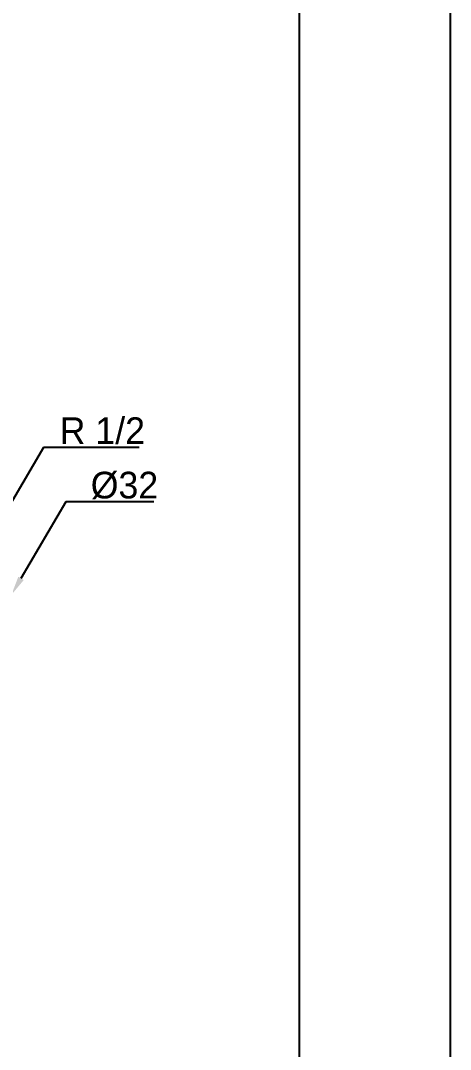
# Model space of a CAD drawing. Extents: x 66423 to 68848, y 58104 to 61534.
# Drawn here: x 68397 to 68848, y 58996 to 60075 of the extents above; entities that cross this region are included whole.
import ezdxf
from ezdxf.lldxf.tags import DXFTag

# ---------------------------------------------------------------- set-up
doc = ezdxf.new("R2010")
doc.units = 0
doc.header["$MEASUREMENT"] = 0
for name, color, linetype in [('1', 1, 'CONTINUOUS'), ('LINE', 7, 'CONTINUOUS'), ('YA', 7, 'CONTINUOUS')]:
    doc.layers.add(name, color=color, linetype=linetype)
doc.styles.add('h', font='', dxfattribs={"height": 30})
doc.styles.get('h').set_extended_font_data('Haansoft Batang')
tags = doc.linetypes.add('Amconstr', pattern=[9999, 9999, 0]).pattern_tags.tags
tags[6:7] = [DXFTag(74, 4), DXFTag(75, 0), DXFTag(340, '0'), DXFTag(46, 1.0), DXFTag(50, 0.0), DXFTag(44, 0.0), DXFTag(45, 0.0)]
tags[4:5] = [DXFTag(74, 4), DXFTag(75, 0), DXFTag(340, '0'), DXFTag(46, 1.0), DXFTag(50, 0.0), DXFTag(44, 0.0), DXFTag(45, 0.0)]

msp = doc.modelspace()

# ---------------------------------------------------------------- linework, layer by layer
at = {"layer": '1', "color": 0}
for p, q in [((68421.2, 59627.3), (68377.8, 59553.1)), ((68521.5, 59627.3), (68421.2, 59627.3)), ((68444.7, 59570.1), (68397.7, 59489.9)), ((68537.1, 59570.1), (68444.7, 59570.1))]:
    msp.add_line(p, q, dxfattribs=at)
msp.add_solid([(68400.6, 59488.2), (68394.9, 59491.6), (68387.6, 59472.6)], dxfattribs=at)
at = {"layer": 'LINE', "linetype": 'Amconstr'}
msp.add_line((68689.9, 58246.5), (68689.9, 61414.5), dxfattribs=at)
at = {"layer": 'YA', "color": 0}
msp.add_lwpolyline([(66422.5, 58104), (68848, 58104), (68848, 61534.3), (66422.5, 61534.3)], close=True, dxfattribs=at)

# ---------------------------------------------------------------- texts
at = {"layer": '1', "color": 0, "char_height": 28, "attachment_point": 5, "style": 'h'}
for s, insert in [('R 1/2', (68483, 59644.6)), ('%%C32', (68506.2, 59587.2))]:
    msp.add_mtext(s, dxfattribs=dict(at, insert=insert))

doc.saveas('drawing.dxf')
